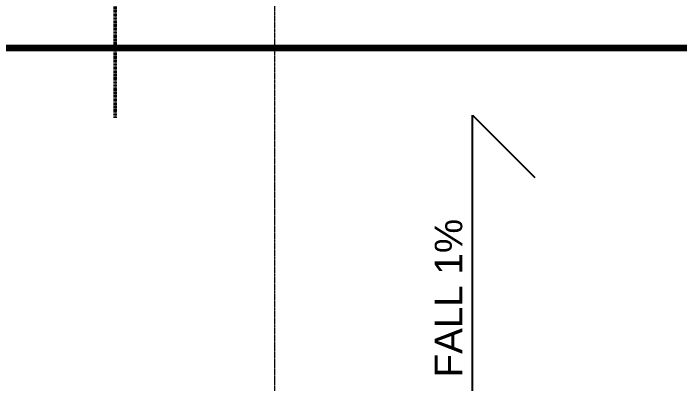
# Model space of a CAD drawing. Header units: millimetres. Extents: x -25371 to 2282244, y -90657 to 147824.
# Drawn here: x 21486 to 27529, y -2655 to 700 of the extents above; entities that cross this region are included whole.
import ezdxf

# ---------------------------------------------------------------- set-up
doc = ezdxf.new("R2010")
doc.units = ezdxf.units.MM
for name, pattern in [('DPA_Grid _ Level 100', [10, 5.5, -1.6, 1.3, -1.6]), ('DPA_Grid _ Level 500', [5.5, 2.75, -0.75, 1.25, -0.75]), ('DPA_Hidden 100', [6, 4, -2])]:
    doc.linetypes.add(name, pattern=pattern)
for name, color, linetype, lineweight in [('A-DETL', 7, 'Continuous', 70), ('A-DETL-THIN', 7, 'Continuous', 25), ('G-ANNO-SECL', 7, 'Continuous', 9), ('G-ANNO-TEXT', 7, 'Continuous', 9), ('S-GRID', 7, 'Continuous', 9)]:
    doc.layers.add(name, color=color, linetype=linetype, lineweight=lineweight)
doc.styles.add('Arial_2', font='arial.ttf', dxfattribs={"height": 250})

# ---------------------------------------------------------------- blocks, each defined once
blk = doc.blocks.new('C-1-VS01_REV00_20260630-084701_SEDSD')
at = {"layer": 'A-DETL', "color": 7, "linetype": 'DPA_Hidden 100', "lineweight": 100}
blk.add_line((3999.4, 5900), (-22602.8, 5900), dxfattribs=at)
at = {"layer": 'A-DETL-THIN', "color": 7}
for p, q in [((1791.2, 1995.2), (1791.2, 5295.2)), ((1791.2, 5295.2), (2356.9, 4729.5))]:
    blk.add_line(p, q, dxfattribs=at)
at = {"layer": 'G-ANNO-SECL', "color": 7, "linetype": 'DPA_Grid _ Level 100', "lineweight": 50}
blk.add_line((-1449.7, 13048.9), (-1449.7, 5269.3), dxfattribs=at)
at = {"layer": 'S-GRID', "color": 7, "linetype": 'DPA_Grid _ Level 500'}
blk.add_line((0, -15312.1), (0, 10482.5), dxfattribs=at)
at = {"layer": 'G-ANNO-TEXT', "color": 7, "insert": (1449.8, 2917.9), "char_height": 250, "width": 1731.645, "attachment_point": 1, "rotation": 90, "style": 'Arial_2'}
blk.add_mtext('FALL 1%', dxfattribs=at)

msp = doc.modelspace()

# ---------------------------------------------------------------- block references
at = {"color": 7}
msp.add_blockref('C-1-VS01_REV00_20260630-084701_SEDSD', (23858.215, -5516.586), dxfattribs=at)

doc.saveas('drawing.dxf')
